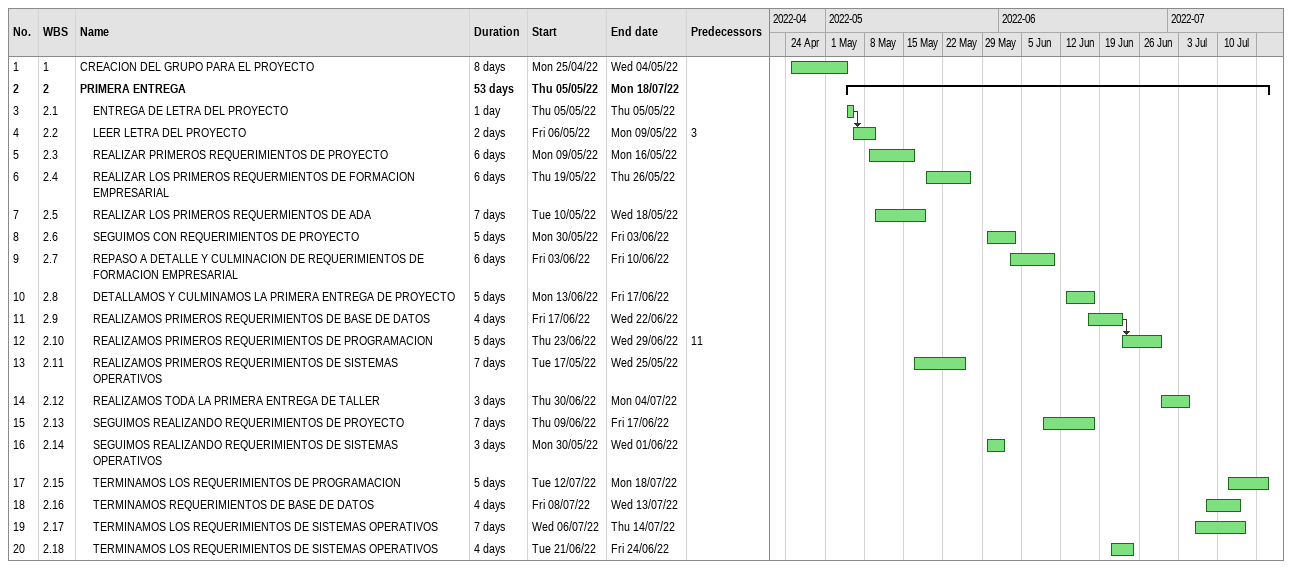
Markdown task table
| ID | WBS | Task | Duration | Start | Finish | Predecessors |
|---|---|---|---|---|---|---|
| 1 | 1 | CREACION DEL GRUPO PARA EL PROYECTO | 8d | 2022-04-25 | 2022-05-04 |  |
| 2 | 2 | **PRIMERA ENTREGA** | 53d | 2022-05-05 | 2022-07-18 |  |
| 3 | 2.1 | ENTREGA DE LETRA DEL PROYECTO | 1d | 2022-05-05 | 2022-05-05 |  |
| 4 | 2.2 | LEER LETRA DEL PROYECTO | 2d | 2022-05-06 | 2022-05-09 | 3 |
| 5 | 2.3 | REALIZAR PRIMEROS REQUERIMIENTOS DE PROYECTO | 6d | 2022-05-09 | 2022-05-16 |  |
| 6 | 2.4 | REALIZAR LOS PRIMEROS REQUERMIENTOS DE FORMACION EMPRESARIAL | 6d | 2022-05-19 | 2022-05-26 |  |
| 7 | 2.5 | REALIZAR LOS PRIMEROS REQUERMIENTOS DE ADA | 7d | 2022-05-10 | 2022-05-18 |  |
| 8 | 2.6 | SEGUIMOS CON REQUERIMIENTOS DE PROYECTO | 5d | 2022-05-30 | 2022-06-03 |  |
| 9 | 2.7 | REPASO A DETALLE Y CULMINACION DE REQUERIMIENTOS DE FORMACION EMPRESARIAL | 6d | 2022-06-03 | 2022-06-10 |  |
| 10 | 2.8 | DETALLAMOS Y CULMINAMOS LA PRIMERA ENTREGA DE PROYECTO | 5d | 2022-06-13 | 2022-06-17 |  |
| 11 | 2.9 | REALIZAMOS PRIMEROS REQUERIMIENTOS DE BASE DE DATOS | 4d | 2022-06-17 | 2022-06-22 |  |
| 12 | 2.10 | REALIZAMOS PRIMEROS REQUERIMIENTOS DE PROGRAMACION | 5d | 2022-06-23 | 2022-06-29 | 11 |
| 13 | 2.11 | REALIZAMOS PRIMEROS REQUERIMIENTOS DE SISTEMAS OPERATIVOS | 7d | 2022-05-17 | 2022-05-25 |  |
| 14 | 2.12 | REALIZAMOS TODA LA PRIMERA ENTREGA DE TALLER | 3d | 2022-06-30 | 2022-07-04 |  |
| 15 | 2.13 | SEGUIMOS REALIZANDO REQUERIMIENTOS DE PROYECTO | 7d | 2022-06-09 | 2022-06-17 |  |
| 16 | 2.14 | SEGUIMOS REALIZANDO REQUERIMIENTOS DE SISTEMAS OPERATIVOS | 3d | 2022-05-30 | 2022-06-01 |  |
| 17 | 2.15 | TERMINAMOS LOS REQUERIMIENTOS DE PROGRAMACION | 5d | 2022-07-12 | 2022-07-18 |  |
| 18 | 2.16 | TERMINAMOS REQUERIMIENTOS DE BASE DE DATOS | 4d | 2022-07-08 | 2022-07-13 |  |
| 19 | 2.17 | TERMINAMOS LOS REQUERIMIENTOS DE SISTEMAS OPERATIVOS | 7d | 2022-07-06 | 2022-07-14 |  |
| 20 | 2.18 | TERMINAMOS LOS REQUERIMIENTOS DE SISTEMAS OPERATIVOS | 4d | 2022-06-21 | 2022-06-24 |  |
